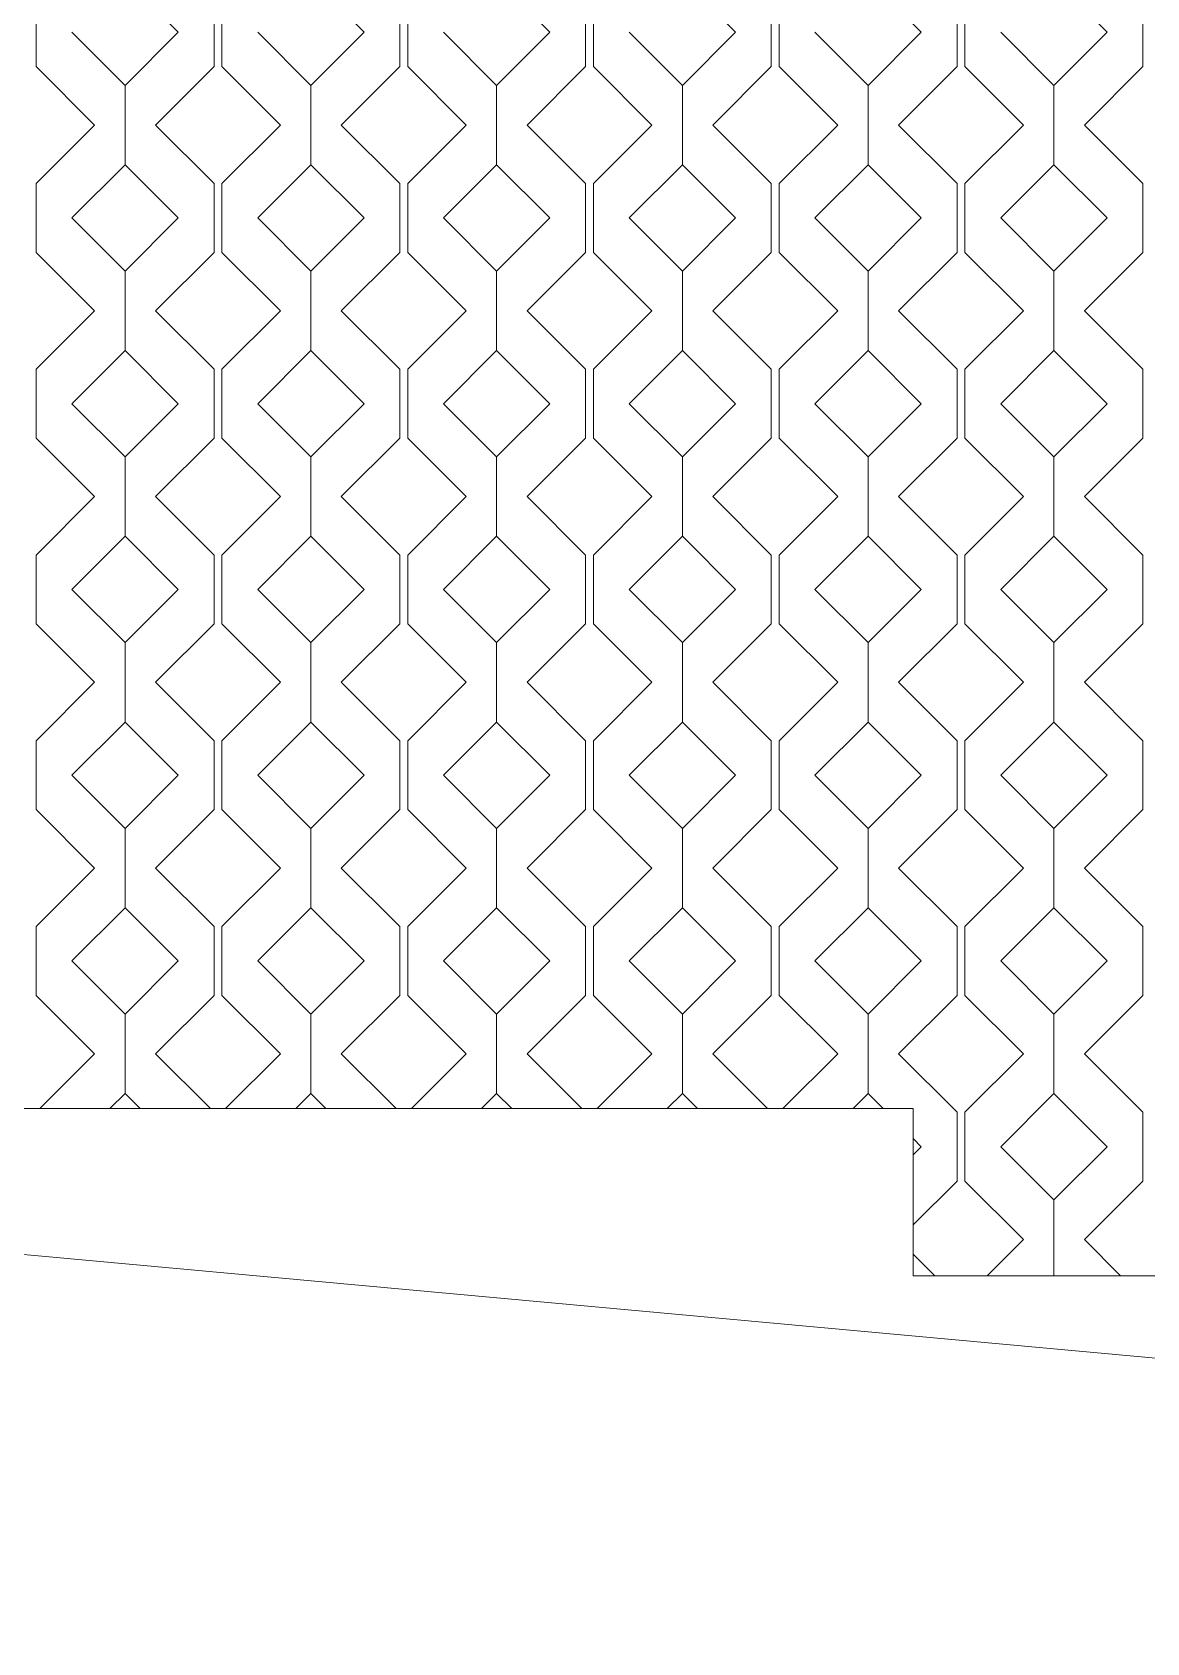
# Model space of a CAD drawing. Header units: millimetres. Extents: x -20794 to 71174, y -103753 to 30644.
# Drawn here: x 23167 to 25167, y 11110 to 14000 of the extents above; entities that cross this region are included whole.
import ezdxf

# ---------------------------------------------------------------- set-up
doc = ezdxf.new("R2010")
doc.units = ezdxf.units.MM
doc.header["$MEASUREMENT"] = 0
doc.layers.add('2D - Общий_Ном._пера__1', color=7, linetype='Continuous', lineweight=13)
doc.layers.add('Местность - Рельеф_Ном._пера__1', color=7, linetype='Continuous', lineweight=13)
doc.layers.add('Местность - Рельеф', color=7, linetype='Continuous')
doc.layers.add('Местность - Рельеф_Ном._пера__102', color=7, linetype='Continuous', lineweight=5, true_color=0xcccccc)
doc.linetypes.add('Зигзаг', pattern='A,0,[1,Р”Р’Р“ Р“РѕР»СѓР±РёРЅРєР° РґР»СЏ РіРµРѕР»РѕРіРѕРІ1.Shx,S=4.479718,R=0,X=0,Y=-0.141111],-564.444447,0', length=564.444447)

# ---------------------------------------------------------------- blocks, each defined once
blk = doc.blocks.new('*X1')
at = {"layer": 'Местность - Рельеф_Ном._пера__102', "color": 254, "linetype": 'Continuous', "lineweight": 5, "true_color": 0xcccccc}
for p, q in [((23333.310165, 14095.4156), (23428.7398, 13999.986)), ((23666.643165, 14095.4156), (23762.0728, 13999.986)), ((23999.976165, 14095.4156), (24095.4058, 13999.986)), ((24333.309165, 14095.4156), (24428.7388, 13999.986)), ((24666.642165, 14095.4156), (24762.0718, 13999.986)), ((24999.975165, 14095.4156), (25095.4048, 13999.986)), ((23173.741, 14061.7305), (23173.741, 13999.986)), ((23492.879, 14061.7305), (23492.879, 13999.986)), ((23507.074, 14061.7305), (23507.074, 13999.986)), ((23826.212, 14061.7305), (23826.212, 13999.986)), ((23840.407, 14061.7305), (23840.407, 13999.986)), ((24159.545, 14061.7305), (24159.545, 13999.986)), ((24173.74, 14061.7305), (24173.74, 13999.986)), ((24492.878, 14061.7305), (24492.878, 13999.986)), ((24507.073, 14061.7305), (24507.073, 13999.986)), ((24826.211, 14061.7305), (24826.211, 13999.986)), ((24840.406, 14061.7305), (24840.406, 13999.986)), ((25159.544, 14061.7305), (25159.544, 13999.986)), ((23173.741, 13999.986), (23173.741, 13938.242)), ((23333.31, 13904.557), (23237.881, 13999.986)), ((23428.7396, 13999.986), (23333.31, 13904.557)), ((23492.879, 13999.986), (23492.879, 13938.242)), ((23507.074, 13999.986), (23507.074, 13938.242)), ((23666.643, 13904.557), (23571.214, 13999.986)), ((23762.0726, 13999.986), (23666.643, 13904.557)), ((23826.212, 13999.986), (23826.212, 13938.242)), ((23840.407, 13999.986), (23840.407, 13938.242)), ((23999.976, 13904.557), (23904.547, 13999.986)), ((24095.4056, 13999.986), (23999.976, 13904.557)), ((24159.545, 13999.986), (24159.545, 13938.242)), ((24173.74, 13999.986), (24173.74, 13938.242)), ((24333.309, 13904.557), (24237.88, 13999.986)), ((24428.7386, 13999.986), (24333.309, 13904.557)), ((24492.878, 13999.986), (24492.878, 13938.242)), ((24507.073, 13999.986), (24507.073, 13938.242)), ((24666.642, 13904.557), (24571.213, 13999.986)), ((24762.0716, 13999.986), (24666.642, 13904.557)), ((24826.211, 13999.986), (24826.211, 13938.242)), ((24840.406, 13999.986), (24840.406, 13938.242)), ((24999.975, 13904.557), (24904.546, 13999.986)), ((25095.4046, 13999.986), (24999.975, 13904.557)), ((25159.544, 13999.986), (25159.544, 13938.242)), ((23278.663, 13833.32), (23173.741, 13938.242)), ((23492.879, 13938.242), (23387.9569, 13833.32)), ((23611.996, 13833.32), (23507.074, 13938.242)), ((23826.212, 13938.242), (23721.2899, 13833.32)), ((23945.329, 13833.32), (23840.407, 13938.242)), ((24159.545, 13938.242), (24054.6229, 13833.32)), ((24278.662, 13833.32), (24173.74, 13938.242)), ((24492.878, 13938.242), (24387.9559, 13833.32)), ((24611.995, 13833.32), (24507.073, 13938.242)), ((24826.211, 13938.242), (24721.2889, 13833.32)), ((24945.328, 13833.32), (24840.406, 13938.242)), ((25159.544, 13938.242), (25054.6219, 13833.32)), ((23333.31, 13762.0826), (23333.31, 13904.557)), ((23333.310165, 13904.557), (23333.310165, 13762.0826)), ((23666.643, 13762.0826), (23666.643, 13904.557)), ((23666.643165, 13904.557), (23666.643165, 13762.0826)), ((23999.976, 13762.0826), (23999.976, 13904.557)), ((23999.976165, 13904.557), (23999.976165, 13762.0826)), ((24333.309, 13762.0826), (24333.309, 13904.557)), ((24333.309165, 13904.557), (24333.309165, 13762.0826)), ((24666.642, 13762.0826), (24666.642, 13904.557)), ((24666.642165, 13904.557), (24666.642165, 13762.0826)), ((24999.975, 13762.0826), (24999.975, 13904.557)), ((24999.975165, 13904.557), (24999.975165, 13762.0826)), ((23173.741, 13728.3975), (23278.663, 13833.32)), ((23387.9569, 13833.32), (23492.879, 13728.3975)), ((23507.074, 13728.3975), (23611.996, 13833.32)), ((23721.2899, 13833.32), (23826.212, 13728.3975)), ((23840.407, 13728.3975), (23945.329, 13833.32)), ((24054.6229, 13833.32), (24159.545, 13728.3975)), ((24173.74, 13728.3975), (24278.662, 13833.32)), ((24387.9559, 13833.32), (24492.878, 13728.3975)), ((24507.073, 13728.3975), (24611.995, 13833.32)), ((24721.2889, 13833.32), (24826.211, 13728.3975)), ((24840.406, 13728.3975), (24945.328, 13833.32)), ((25054.6219, 13833.32), (25159.544, 13728.3975)), ((23237.881, 13666.653165), (23333.31, 13762.0828)), ((23333.310165, 13762.0826), (23428.7398, 13666.653)), ((23571.214, 13666.653165), (23666.643, 13762.0828)), ((23666.643165, 13762.0826), (23762.0728, 13666.653)), ((23904.547, 13666.653165), (23999.976, 13762.0828)), ((23999.976165, 13762.0826), (24095.4058, 13666.653)), ((24237.88, 13666.653165), (24333.309, 13762.0828)), ((24333.309165, 13762.0826), (24428.7388, 13666.653)), ((24571.213, 13666.653165), (24666.642, 13762.0828)), ((24666.642165, 13762.0826), (24762.0718, 13666.653)), ((24904.546, 13666.653165), (24999.975, 13762.0828)), ((24999.975165, 13762.0826), (25095.4048, 13666.653)), ((23173.741, 13728.3975), (23173.741, 13666.653)), ((23492.879, 13728.3975), (23492.879, 13666.653)), ((23507.074, 13728.3975), (23507.074, 13666.653)), ((23826.212, 13728.3975), (23826.212, 13666.653)), ((23840.407, 13728.3975), (23840.407, 13666.653)), ((24159.545, 13728.3975), (24159.545, 13666.653)), ((24173.74, 13728.3975), (24173.74, 13666.653)), ((24492.878, 13728.3975), (24492.878, 13666.653)), ((24507.073, 13728.3975), (24507.073, 13666.653)), ((24826.211, 13728.3975), (24826.211, 13666.653)), ((24840.406, 13728.3975), (24840.406, 13666.653)), ((25159.544, 13728.3975), (25159.544, 13666.653)), ((23173.741, 13666.653), (23173.741, 13604.909)), ((23333.31, 13571.224), (23237.881, 13666.653)), ((23428.7396, 13666.653), (23333.31, 13571.224)), ((23492.879, 13666.653), (23492.879, 13604.909)), ((23507.074, 13666.653), (23507.074, 13604.909)), ((23666.643, 13571.224), (23571.214, 13666.653)), ((23762.0726, 13666.653), (23666.643, 13571.224)), ((23826.212, 13666.653), (23826.212, 13604.909)), ((23840.407, 13666.653), (23840.407, 13604.909)), ((23999.976, 13571.224), (23904.547, 13666.653)), ((24095.4056, 13666.653), (23999.976, 13571.224)), ((24159.545, 13666.653), (24159.545, 13604.909)), ((24173.74, 13666.653), (24173.74, 13604.909)), ((24333.309, 13571.224), (24237.88, 13666.653)), ((24428.7386, 13666.653), (24333.309, 13571.224)), ((24492.878, 13666.653), (24492.878, 13604.909)), ((24507.073, 13666.653), (24507.073, 13604.909)), ((24666.642, 13571.224), (24571.213, 13666.653)), ((24762.0716, 13666.653), (24666.642, 13571.224)), ((24826.211, 13666.653), (24826.211, 13604.909)), ((24840.406, 13666.653), (24840.406, 13604.909)), ((24999.975, 13571.224), (24904.546, 13666.653)), ((25095.4046, 13666.653), (24999.975, 13571.224)), ((25159.544, 13666.653), (25159.544, 13604.909)), ((23278.663, 13499.987), (23173.741, 13604.909)), ((23492.879, 13604.909), (23387.9569, 13499.987)), ((23611.996, 13499.987), (23507.074, 13604.909)), ((23826.212, 13604.909), (23721.2899, 13499.987)), ((23945.329, 13499.987), (23840.407, 13604.909)), ((24159.545, 13604.909), (24054.6229, 13499.987)), ((24278.662, 13499.987), (24173.74, 13604.909)), ((24492.878, 13604.909), (24387.9559, 13499.987)), ((24611.995, 13499.987), (24507.073, 13604.909)), ((24826.211, 13604.909), (24721.2889, 13499.987)), ((24945.328, 13499.987), (24840.406, 13604.909)), ((25159.544, 13604.909), (25054.6219, 13499.987)), ((23333.31, 13428.7496), (23333.31, 13571.224)), ((23333.310165, 13571.224), (23333.310165, 13428.7496)), ((23666.643, 13428.7496), (23666.643, 13571.224)), ((23666.643165, 13571.224), (23666.643165, 13428.7496)), ((23999.976, 13428.7496), (23999.976, 13571.224)), ((23999.976165, 13571.224), (23999.976165, 13428.7496)), ((24333.309, 13428.7496), (24333.309, 13571.224)), ((24333.309165, 13571.224), (24333.309165, 13428.7496)), ((24666.642, 13428.7496), (24666.642, 13571.224)), ((24666.642165, 13571.224), (24666.642165, 13428.7496)), ((24999.975, 13428.7496), (24999.975, 13571.224)), ((24999.975165, 13571.224), (24999.975165, 13428.7496)), ((23173.741, 13395.0645), (23278.663, 13499.987)), ((23387.9569, 13499.987), (23492.879, 13395.0645)), ((23507.074, 13395.0645), (23611.996, 13499.987)), ((23721.2899, 13499.987), (23826.212, 13395.0645)), ((23840.407, 13395.0645), (23945.329, 13499.987)), ((24054.6229, 13499.987), (24159.545, 13395.0645)), ((24173.74, 13395.0645), (24278.662, 13499.987)), ((24387.9559, 13499.987), (24492.878, 13395.0645)), ((24507.073, 13395.0645), (24611.995, 13499.987)), ((24721.2889, 13499.987), (24826.211, 13395.0645)), ((24840.406, 13395.0645), (24945.328, 13499.987)), ((25054.6219, 13499.987), (25159.544, 13395.0645)), ((23237.881, 13333.320165), (23333.31, 13428.7498)), ((23333.310165, 13428.7496), (23428.7398, 13333.32)), ((23571.214, 13333.320165), (23666.643, 13428.7498)), ((23666.643165, 13428.7496), (23762.0728, 13333.32)), ((23904.547, 13333.320165), (23999.976, 13428.7498)), ((23999.976165, 13428.7496), (24095.4058, 13333.32)), ((24237.88, 13333.320165), (24333.309, 13428.7498)), ((24333.309165, 13428.7496), (24428.7388, 13333.32)), ((24571.213, 13333.320165), (24666.642, 13428.7498)), ((24666.642165, 13428.7496), (24762.0718, 13333.32)), ((24904.546, 13333.320165), (24999.975, 13428.7498)), ((24999.975165, 13428.7496), (25095.4048, 13333.32)), ((23173.741, 13395.0645), (23173.741, 13333.32)), ((23492.879, 13395.0645), (23492.879, 13333.32)), ((23507.074, 13395.0645), (23507.074, 13333.32)), ((23826.212, 13395.0645), (23826.212, 13333.32)), ((23840.407, 13395.0645), (23840.407, 13333.32)), ((24159.545, 13395.0645), (24159.545, 13333.32)), ((24173.74, 13395.0645), (24173.74, 13333.32)), ((24492.878, 13395.0645), (24492.878, 13333.32)), ((24507.073, 13395.0645), (24507.073, 13333.32)), ((24826.211, 13395.0645), (24826.211, 13333.32)), ((24840.406, 13395.0645), (24840.406, 13333.32)), ((25159.544, 13395.0645), (25159.544, 13333.32)), ((23173.741, 13333.32), (23173.741, 13271.576)), ((23333.31, 13237.891), (23237.881, 13333.32)), ((23428.7396, 13333.32), (23333.31, 13237.891)), ((23492.879, 13333.32), (23492.879, 13271.576)), ((23507.074, 13333.32), (23507.074, 13271.576)), ((23666.643, 13237.891), (23571.214, 13333.32)), ((23762.0726, 13333.32), (23666.643, 13237.891)), ((23826.212, 13333.32), (23826.212, 13271.576)), ((23840.407, 13333.32), (23840.407, 13271.576)), ((23999.976, 13237.891), (23904.547, 13333.32)), ((24095.4056, 13333.32), (23999.976, 13237.891)), ((24159.545, 13333.32), (24159.545, 13271.576)), ((24173.74, 13333.32), (24173.74, 13271.576)), ((24333.309, 13237.891), (24237.88, 13333.32)), ((24428.7386, 13333.32), (24333.309, 13237.891)), ((24492.878, 13333.32), (24492.878, 13271.576)), ((24507.073, 13333.32), (24507.073, 13271.576)), ((24666.642, 13237.891), (24571.213, 13333.32)), ((24762.0716, 13333.32), (24666.642, 13237.891)), ((24826.211, 13333.32), (24826.211, 13271.576)), ((24840.406, 13333.32), (24840.406, 13271.576)), ((24999.975, 13237.891), (24904.546, 13333.32)), ((25095.4046, 13333.32), (24999.975, 13237.891)), ((25159.544, 13333.32), (25159.544, 13271.576)), ((23278.663, 13166.654), (23173.741, 13271.576)), ((23492.879, 13271.576), (23387.9569, 13166.654)), ((23611.996, 13166.654), (23507.074, 13271.576)), ((23826.212, 13271.576), (23721.2899, 13166.654)), ((23945.329, 13166.654), (23840.407, 13271.576)), ((24159.545, 13271.576), (24054.6229, 13166.654)), ((24278.662, 13166.654), (24173.74, 13271.576)), ((24492.878, 13271.576), (24387.9559, 13166.654)), ((24611.995, 13166.654), (24507.073, 13271.576)), ((24826.211, 13271.576), (24721.2889, 13166.654)), ((24945.328, 13166.654), (24840.406, 13271.576)), ((25159.544, 13271.576), (25054.6219, 13166.654)), ((23333.31, 13095.4166), (23333.31, 13237.891)), ((23333.310165, 13237.891), (23333.310165, 13095.4166)), ((23666.643, 13095.4166), (23666.643, 13237.891)), ((23666.643165, 13237.891), (23666.643165, 13095.4166)), ((23999.976, 13095.4166), (23999.976, 13237.891)), ((23999.976165, 13237.891), (23999.976165, 13095.4166)), ((24333.309, 13095.4166), (24333.309, 13237.891)), ((24333.309165, 13237.891), (24333.309165, 13095.4166)), ((24666.642, 13095.4166), (24666.642, 13237.891)), ((24666.642165, 13237.891), (24666.642165, 13095.4166)), ((24999.975, 13095.4166), (24999.975, 13237.891)), ((24999.975165, 13237.891), (24999.975165, 13095.4166)), ((23173.741, 13061.7315), (23278.663, 13166.654)), ((23387.9569, 13166.654), (23492.879, 13061.7315)), ((23507.074, 13061.7315), (23611.996, 13166.654)), ((23721.2899, 13166.654), (23826.212, 13061.7315)), ((23840.407, 13061.7315), (23945.329, 13166.654)), ((24054.6229, 13166.654), (24159.545, 13061.7315)), ((24173.74, 13061.7315), (24278.662, 13166.654)), ((24387.9559, 13166.654), (24492.878, 13061.7315)), ((24507.073, 13061.7315), (24611.995, 13166.654)), ((24721.2889, 13166.654), (24826.211, 13061.7315)), ((24840.406, 13061.7315), (24945.328, 13166.654)), ((25054.6219, 13166.654), (25159.544, 13061.7315)), ((23237.881, 12999.987165), (23333.31, 13095.4168)), ((23333.310165, 13095.4166), (23428.7398, 12999.987)), ((23571.214, 12999.987165), (23666.643, 13095.4168)), ((23666.643165, 13095.4166), (23762.0728, 12999.987)), ((23904.547, 12999.987165), (23999.976, 13095.4168)), ((23999.976165, 13095.4166), (24095.4058, 12999.987)), ((24237.88, 12999.987165), (24333.309, 13095.4168)), ((24333.309165, 13095.4166), (24428.7388, 12999.987)), ((24571.213, 12999.987165), (24666.642, 13095.4168)), ((24666.642165, 13095.4166), (24762.0718, 12999.987)), ((24904.546, 12999.987165), (24999.975, 13095.4168)), ((24999.975165, 13095.4166), (25095.4048, 12999.987)), ((23173.741, 13061.7315), (23173.741, 12999.987)), ((23492.879, 13061.7315), (23492.879, 12999.987)), ((23507.074, 13061.7315), (23507.074, 12999.987)), ((23826.212, 13061.7315), (23826.212, 12999.987)), ((23840.407, 13061.7315), (23840.407, 12999.987)), ((24159.545, 13061.7315), (24159.545, 12999.987)), ((24173.74, 13061.7315), (24173.74, 12999.987)), ((24492.878, 13061.7315), (24492.878, 12999.987)), ((24507.073, 13061.7315), (24507.073, 12999.987)), ((24826.211, 13061.7315), (24826.211, 12999.987)), ((24840.406, 13061.7315), (24840.406, 12999.987)), ((25159.544, 13061.7315), (25159.544, 12999.987)), ((23173.741, 12999.987), (23173.741, 12938.243)), ((23333.31, 12904.558), (23237.881, 12999.987)), ((23428.7396, 12999.987), (23333.31, 12904.558)), ((23492.879, 12999.987), (23492.879, 12938.243)), ((23507.074, 12999.987), (23507.074, 12938.243)), ((23666.643, 12904.558), (23571.214, 12999.987)), ((23762.0726, 12999.987), (23666.643, 12904.558)), ((23826.212, 12999.987), (23826.212, 12938.243)), ((23840.407, 12999.987), (23840.407, 12938.243)), ((23999.976, 12904.558), (23904.547, 12999.987)), ((24095.4056, 12999.987), (23999.976, 12904.558)), ((24159.545, 12999.987), (24159.545, 12938.243)), ((24173.74, 12999.987), (24173.74, 12938.243)), ((24333.309, 12904.558), (24237.88, 12999.987)), ((24428.7386, 12999.987), (24333.309, 12904.558)), ((24492.878, 12999.987), (24492.878, 12938.243)), ((24507.073, 12999.987), (24507.073, 12938.243)), ((24666.642, 12904.558), (24571.213, 12999.987)), ((24762.0716, 12999.987), (24666.642, 12904.558)), ((24826.211, 12999.987), (24826.211, 12938.243)), ((24840.406, 12999.987), (24840.406, 12938.243)), ((24999.975, 12904.558), (24904.546, 12999.987)), ((25095.4046, 12999.987), (24999.975, 12904.558)), ((25159.544, 12999.987), (25159.544, 12938.243)), ((23278.663, 12833.321), (23173.741, 12938.243)), ((23492.879, 12938.243), (23387.9569, 12833.321)), ((23611.996, 12833.321), (23507.074, 12938.243)), ((23826.212, 12938.243), (23721.2899, 12833.321)), ((23945.329, 12833.321), (23840.407, 12938.243)), ((24159.545, 12938.243), (24054.6229, 12833.321)), ((24278.662, 12833.321), (24173.74, 12938.243)), ((24492.878, 12938.243), (24387.9559, 12833.321)), ((24611.995, 12833.321), (24507.073, 12938.243)), ((24826.211, 12938.243), (24721.2889, 12833.321)), ((24945.328, 12833.321), (24840.406, 12938.243)), ((25159.544, 12938.243), (25054.6219, 12833.321)), ((23333.31, 12762.0836), (23333.31, 12904.558)), ((23333.310165, 12904.558), (23333.310165, 12762.0836)), ((23666.643, 12762.0836), (23666.643, 12904.558)), ((23666.643165, 12904.558), (23666.643165, 12762.0836)), ((23999.976, 12762.0836), (23999.976, 12904.558)), ((23999.976165, 12904.558), (23999.976165, 12762.0836)), ((24333.309, 12762.0836), (24333.309, 12904.558)), ((24333.309165, 12904.558), (24333.309165, 12762.0836)), ((24666.642, 12762.0836), (24666.642, 12904.558)), ((24666.642165, 12904.558), (24666.642165, 12762.0836)), ((24999.975, 12762.0836), (24999.975, 12904.558)), ((24999.975165, 12904.558), (24999.975165, 12762.0836)), ((23173.741, 12728.3985), (23278.663, 12833.321)), ((23387.9569, 12833.321), (23492.879, 12728.3985)), ((23507.074, 12728.3985), (23611.996, 12833.321)), ((23721.2899, 12833.321), (23826.212, 12728.3985)), ((23840.407, 12728.3985), (23945.329, 12833.321)), ((24054.6229, 12833.321), (24159.545, 12728.3985)), ((24173.74, 12728.3985), (24278.662, 12833.321)), ((24387.9559, 12833.321), (24492.878, 12728.3985)), ((24507.073, 12728.3985), (24611.995, 12833.321)), ((24721.2889, 12833.321), (24826.211, 12728.3985)), ((24840.406, 12728.3985), (24945.328, 12833.321)), ((25054.6219, 12833.321), (25159.544, 12728.3985)), ((23237.881, 12666.654165), (23333.31, 12762.0838)), ((23333.310165, 12762.0836), (23428.7398, 12666.654)), ((23571.214, 12666.654165), (23666.643, 12762.0838)), ((23666.643165, 12762.0836), (23762.0728, 12666.654)), ((23904.547, 12666.654165), (23999.976, 12762.0838)), ((23999.976165, 12762.0836), (24095.4058, 12666.654)), ((24237.88, 12666.654165), (24333.309, 12762.0838)), ((24333.309165, 12762.0836), (24428.7388, 12666.654)), ((24571.213, 12666.654165), (24666.642, 12762.0838)), ((24666.642165, 12762.0836), (24762.0718, 12666.654)), ((24904.546, 12666.654165), (24999.975, 12762.0838)), ((24999.975165, 12762.0836), (25095.4048, 12666.654)), ((23173.741, 12728.3985), (23173.741, 12666.654)), ((23492.879, 12728.3985), (23492.879, 12666.654)), ((23507.074, 12728.3985), (23507.074, 12666.654)), ((23826.212, 12728.3985), (23826.212, 12666.654)), ((23840.407, 12728.3985), (23840.407, 12666.654)), ((24159.545, 12728.3985), (24159.545, 12666.654)), ((24173.74, 12728.3985), (24173.74, 12666.654)), ((24492.878, 12728.3985), (24492.878, 12666.654)), ((24507.073, 12728.3985), (24507.073, 12666.654)), ((24826.211, 12728.3985), (24826.211, 12666.654)), ((24840.406, 12728.3985), (24840.406, 12666.654)), ((25159.544, 12728.3985), (25159.544, 12666.654)), ((23173.741, 12666.654), (23173.741, 12604.91)), ((23333.31, 12571.225), (23237.881, 12666.654)), ((23428.7396, 12666.654), (23333.31, 12571.225)), ((23492.879, 12666.654), (23492.879, 12604.91)), ((23507.074, 12666.654), (23507.074, 12604.91)), ((23666.643, 12571.225), (23571.214, 12666.654)), ((23762.0726, 12666.654), (23666.643, 12571.225)), ((23826.212, 12666.654), (23826.212, 12604.91)), ((23840.407, 12666.654), (23840.407, 12604.91)), ((23999.976, 12571.225), (23904.547, 12666.654)), ((24095.4056, 12666.654), (23999.976, 12571.225)), ((24159.545, 12666.654), (24159.545, 12604.91)), ((24173.74, 12666.654), (24173.74, 12604.91)), ((24333.309, 12571.225), (24237.88, 12666.654)), ((24428.7386, 12666.654), (24333.309, 12571.225)), ((24492.878, 12666.654), (24492.878, 12604.91)), ((24507.073, 12666.654), (24507.073, 12604.91)), ((24666.642, 12571.225), (24571.213, 12666.654)), ((24762.0716, 12666.654), (24666.642, 12571.225)), ((24826.211, 12666.654), (24826.211, 12604.91)), ((24840.406, 12666.654), (24840.406, 12604.91)), ((24999.975, 12571.225), (24904.546, 12666.654)), ((25095.4046, 12666.654), (24999.975, 12571.225)), ((25159.544, 12666.654), (25159.544, 12604.91)), ((23278.663, 12499.988), (23173.741, 12604.91)), ((23492.879, 12604.91), (23387.9569, 12499.988)), ((23611.996, 12499.988), (23507.074, 12604.91)), ((23826.212, 12604.91), (23721.2899, 12499.988)), ((23945.329, 12499.988), (23840.407, 12604.91)), ((24159.545, 12604.91), (24054.6229, 12499.988)), ((24278.662, 12499.988), (24173.74, 12604.91)), ((24492.878, 12604.91), (24387.9559, 12499.988)), ((24611.995, 12499.988), (24507.073, 12604.91)), ((24826.211, 12604.91), (24721.2889, 12499.988)), ((24945.328, 12499.988), (24840.406, 12604.91)), ((25159.544, 12604.91), (25054.6219, 12499.988)), ((23333.31, 12428.7506), (23333.31, 12571.225)), ((23333.310165, 12571.225), (23333.310165, 12428.7506)), ((23666.643, 12428.7506), (23666.643, 12571.225)), ((23666.643165, 12571.225), (23666.643165, 12428.7506)), ((23999.976, 12428.7506), (23999.976, 12571.225)), ((23999.976165, 12571.225), (23999.976165, 12428.7506)), ((24333.309, 12428.7506), (24333.309, 12571.225)), ((24333.309165, 12571.225), (24333.309165, 12428.7506)), ((24666.642, 12428.7506), (24666.642, 12571.225)), ((24666.642165, 12571.225), (24666.642165, 12428.7506)), ((24999.975, 12428.7506), (24999.975, 12571.225)), ((24999.975165, 12571.225), (24999.975165, 12428.7506)), ((23173.741, 12395.0655), (23278.663, 12499.988)), ((23387.9569, 12499.988), (23492.879, 12395.0655)), ((23507.074, 12395.0655), (23611.996, 12499.988)), ((23721.2899, 12499.988), (23826.212, 12395.0655)), ((23840.407, 12395.0655), (23945.329, 12499.988)), ((24054.6229, 12499.988), (24159.545, 12395.0655)), ((24173.74, 12395.0655), (24278.662, 12499.988)), ((24387.9559, 12499.988), (24492.878, 12395.0655)), ((24507.073, 12395.0655), (24611.995, 12499.988)), ((24721.2889, 12499.988), (24826.211, 12395.0655)), ((24840.406, 12395.0655), (24945.328, 12499.988)), ((25054.6219, 12499.988), (25159.544, 12395.0655)), ((23237.881, 12333.321165), (23333.31, 12428.7508)), ((23333.310165, 12428.7506), (23428.7398, 12333.321)), ((23571.214, 12333.321165), (23666.643, 12428.7508)), ((23666.643165, 12428.7506), (23762.0728, 12333.321)), ((23904.547, 12333.321165), (23999.976, 12428.7508)), ((23999.976165, 12428.7506), (24095.4058, 12333.321)), ((24237.88, 12333.321165), (24333.309, 12428.7508)), ((24333.309165, 12428.7506), (24428.7388, 12333.321)), ((24571.213, 12333.321165), (24666.642, 12428.7508)), ((24666.642165, 12428.7506), (24762.0718, 12333.321)), ((24904.546, 12333.321165), (24999.975, 12428.7508)), ((24999.975165, 12428.7506), (25095.4048, 12333.321)), ((23173.741, 12395.0655), (23173.741, 12333.321)), ((23492.879, 12395.0655), (23492.879, 12333.321)), ((23507.074, 12395.0655), (23507.074, 12333.321)), ((23826.212, 12395.0655), (23826.212, 12333.321)), ((23840.407, 12395.0655), (23840.407, 12333.321)), ((24159.545, 12395.0655), (24159.545, 12333.321)), ((24173.74, 12395.0655), (24173.74, 12333.321)), ((24492.878, 12395.0655), (24492.878, 12333.321)), ((24507.073, 12395.0655), (24507.073, 12333.321)), ((24826.211, 12395.0655), (24826.211, 12333.321)), ((24840.406, 12395.0655), (24840.406, 12333.321)), ((25159.544, 12395.0655), (25159.544, 12333.321)), ((23173.741, 12333.321), (23173.741, 12271.577)), ((23333.31, 12237.892), (23237.881, 12333.321)), ((23428.7396, 12333.321), (23333.31, 12237.892)), ((23492.879, 12333.321), (23492.879, 12271.577)), ((23507.074, 12333.321), (23507.074, 12271.577)), ((23666.643, 12237.892), (23571.214, 12333.321)), ((23762.0726, 12333.321), (23666.643, 12237.892)), ((23826.212, 12333.321), (23826.212, 12271.577)), ((23840.407, 12333.321), (23840.407, 12271.577)), ((23999.976, 12237.892), (23904.547, 12333.321)), ((24095.4056, 12333.321), (23999.976, 12237.892)), ((24159.545, 12333.321), (24159.545, 12271.577)), ((24173.74, 12333.321), (24173.74, 12271.577)), ((24333.309, 12237.892), (24237.88, 12333.321)), ((24428.7386, 12333.321), (24333.309, 12237.892)), ((24492.878, 12333.321), (24492.878, 12271.577)), ((24507.073, 12333.321), (24507.073, 12271.577)), ((24666.642, 12237.892), (24571.213, 12333.321)), ((24762.0716, 12333.321), (24666.642, 12237.892)), ((24826.211, 12333.321), (24826.211, 12271.577)), ((24840.406, 12333.321), (24840.406, 12271.577)), ((24999.975, 12237.892), (24904.546, 12333.321)), ((25095.4046, 12333.321), (24999.975, 12237.892)), ((25159.544, 12333.321), (25159.544, 12271.577)), ((23278.663, 12166.655), (23173.741, 12271.577)), ((23492.879, 12271.577), (23387.9569, 12166.655)), ((23611.996, 12166.655), (23507.074, 12271.577)), ((23826.212, 12271.577), (23721.2899, 12166.655)), ((23945.329, 12166.655), (23840.407, 12271.577)), ((24159.545, 12271.577), (24054.6229, 12166.655)), ((24278.662, 12166.655), (24173.74, 12271.577)), ((24492.878, 12271.577), (24387.9559, 12166.655)), ((24611.995, 12166.655), (24507.073, 12271.577)), ((24826.211, 12271.577), (24721.2889, 12166.655)), ((24945.328, 12166.655), (24840.406, 12271.577)), ((25159.544, 12271.577), (25054.6219, 12166.655)), ((23333.31, 12095.4176), (23333.31, 12237.892)), ((23333.310165, 12237.892), (23333.310165, 12095.4176)), ((23666.643, 12095.4176), (23666.643, 12237.892)), ((23666.643165, 12237.892), (23666.643165, 12095.4176)), ((23999.976, 12095.4176), (23999.976, 12237.892)), ((23999.976165, 12237.892), (23999.976165, 12095.4176)), ((24333.309, 12095.4176), (24333.309, 12237.892)), ((24333.309165, 12237.892), (24333.309165, 12095.4176)), ((24666.642, 12095.4176), (24666.642, 12237.892)), ((24666.642165, 12237.892), (24666.642165, 12095.4176)), ((24999.975, 12095.4176), (24999.975, 12237.892)), ((24999.975165, 12237.892), (24999.975165, 12095.4176)), ((23180.316205, 12068.307737), (23278.663, 12166.655)), ((23387.9569, 12166.655), (23486.303788, 12068.307737)), ((23513.649205, 12068.307737), (23611.996, 12166.655)), ((23721.2899, 12166.655), (23819.636788, 12068.307737)), ((23846.982205, 12068.307737), (23945.329, 12166.655)), ((24054.6229, 12166.655), (24152.969788, 12068.307737)), ((24180.315205, 12068.307737), (24278.662, 12166.655)), ((24387.9559, 12166.655), (24486.302788, 12068.307737)), ((24513.648205, 12068.307737), (24611.995, 12166.655)), ((24721.2889, 12166.655), (24826.211, 12061.7325)), ((24840.406, 12061.7325), (24945.328, 12166.655)), ((25054.6219, 12166.655), (25159.544, 12061.7325)), ((23306.200117, 12068.307737), (23333.31, 12095.4178)), ((23333.310165, 12095.4176), (23360.420038, 12068.307737)), ((23639.533117, 12068.307737), (23666.643, 12095.4178)), ((23666.643165, 12095.4176), (23693.753038, 12068.307737)), ((23972.866117, 12068.307737), (23999.976, 12095.4178)), ((23999.976165, 12095.4176), (24027.086038, 12068.307737)), ((24306.199117, 12068.307737), (24333.309, 12095.4178)), ((24333.309165, 12095.4176), (24360.419038, 12068.307737)), ((24639.532117, 12068.307737), (24666.642, 12095.4178)), ((24666.642165, 12095.4176), (24693.752038, 12068.307737)), ((24904.546, 11999.988165), (24999.975, 12095.4178)), ((24999.975165, 12095.4176), (25095.4048, 11999.988)), ((24826.211, 12061.7325), (24826.211, 11999.988)), ((24840.406, 12061.7325), (24840.406, 11999.988)), ((25159.544, 12061.7325), (25159.544, 11999.988)), ((24747.63298, 12014.426815), (24762.0718, 11999.988)), ((24762.0716, 11999.988), (24747.63298, 11985.549471)), ((24826.211, 11999.988), (24826.211, 11938.244)), ((24840.406, 11999.988), (24840.406, 11938.244)), ((24999.975, 11904.559), (24904.546, 11999.988)), ((25095.4046, 11999.988), (24999.975, 11904.559)), ((25159.544, 11999.988), (25159.544, 11938.244)), ((24826.211, 11938.244), (24747.63298, 11859.666055)), ((24945.328, 11833.322), (24840.406, 11938.244)), ((25159.544, 11938.244), (25054.6219, 11833.322)), ((24999.975, 11768.30773), (24999.975, 11904.559)), ((24999.975165, 11904.559), (24999.975165, 11768.30773)), ((24880.31404, 11768.30773), (24945.328, 11833.322)), ((25054.6219, 11833.322), (25119.635922, 11768.30773)), ((24747.63298, 11806.977819), (24786.302922, 11768.30773))]:
    blk.add_line(p, q, dxfattribs=at)

msp = doc.modelspace()

# ---------------------------------------------------------------- linework, layer by layer
at = {"layer": '2D - Общий_Ном._пера__1', "color": 7, "linetype": 'Зигзаг', "lineweight": 13}
msp.add_lwpolyline([(-733.9, 13994.6), (-3097.4, 12414.3), (-4297.7, 9223.1), (-2358.4, 4039.8), (3377.1, -1049.7), (10891.7, -5170.6), (26961.2, -5843.6), (40359.1, -3612.9), (38419.6, 10407.9)], close=True, dxfattribs=at)
at = {"layer": 'Местность - Рельеф_Ном._пера__1', "color": 7, "linetype": 'Continuous', "lineweight": 13, "flags": 128}
msp.add_lwpolyline([(-11201.1, 19480.6), (-10280.5, 16777.1), (-8555.3, 10806.7), (-6432.9, 10898.4), (-2247.8, 10663.4), (-2362.6, 10919.8), (-2361.2, 11119.8), (21278.3, 11161.8), (21278.3, 12068.3), (24747.6, 12068.3), (24747.6, 11768.3), (31807.4, 11768.3), (31907.6, 14903.8), (32137.3, 18525.9), (31420.5, 18676.8), (31076.4, 18711.5), (29894.8, 18811.1), (28679.4, 18877), (24956.4, 18963), (17007.1, 19022.9), (8149.7, 19232.4), (-1518.8, 19397.4)], close=True, dxfattribs=at)

# ---------------------------------------------------------------- block references
at = {"layer": 'Местность - Рельеф', "color": 7, "lineweight": 13}
msp.add_blockref('*X1', (0, 0), dxfattribs=at)

doc.saveas('drawing.dxf')
